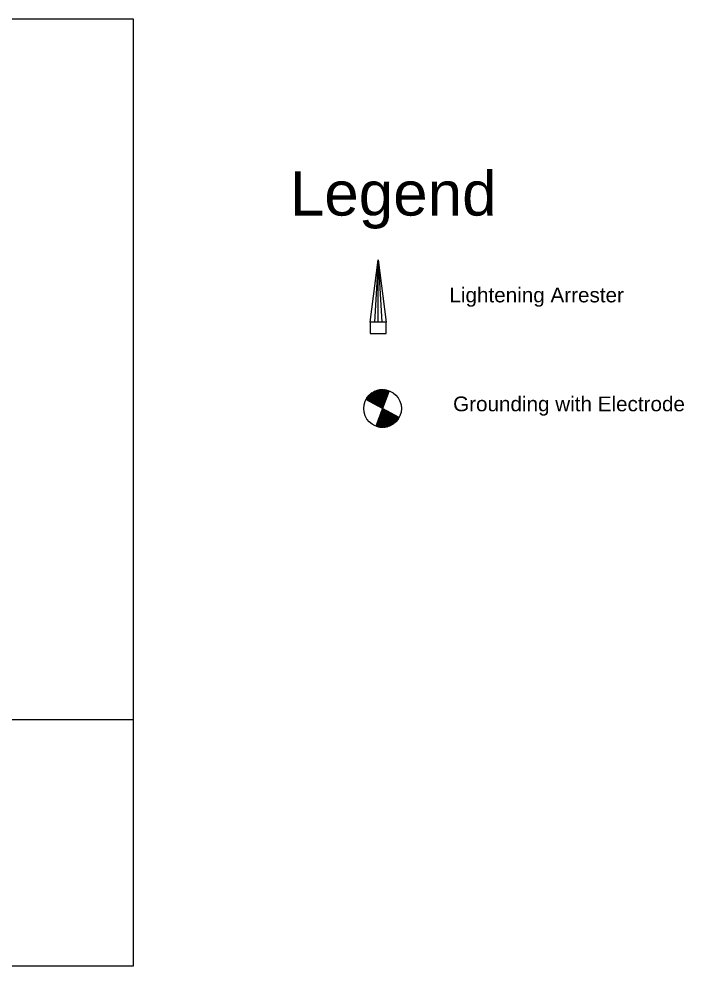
# Model space of a CAD drawing. Header units: inches. Extents: x 110 to 3347, y 451 to 1990.
# Drawn here: x 2267 to 3347, y 451 to 1990 of the extents above; entities that cross this region are included whole.
import ezdxf

# ---------------------------------------------------------------- set-up
doc = ezdxf.new("R2010")
doc.units = ezdxf.units.IN
doc.header["$MEASUREMENT"] = 0
doc.layers.add('PDF_0', color=7, linetype='Continuous')
doc.layers.add('PDF_Text', color=7, linetype='Continuous')
doc.styles.add('PDF Arial', font='arial.ttf')

msp = doc.modelspace()

# ---------------------------------------------------------------- linework, layer by layer
at = {"layer": 'PDF_0', "lineweight": 25}
for points in [[(110.1, 1989.6), (2452.9, 1989.6), (2452.9, 451.2), (110.1, 451.2)], [(2837.5, 1478.6), (2863.5, 1478.6), (2863.5, 1497.2), (2837.5, 1497.2)]]:
    msp.add_lwpolyline(points, close=True, dxfattribs=at)
for points in [[(2850.7, 1497.2), (2850.7, 1598.1), (2863.5, 1497.2), (2837.5, 1497.2), (2850.7, 1598.1), (2844.4, 1497.2)], [(2850.7, 1598.1), (2856.6, 1497.2)], [(2868.4, 1385.5), (2857.6, 1356.6), (2830.6, 1371.3), (2842.9, 1384)], [(2843.9, 1384.5), (2831.1, 1371.3), (2844.8, 1385)], [(2831.6, 1370.8), (2845.8, 1385.5)], [(2832.1, 1370.3), (2847.8, 1386)], [(2832.1, 1370.8), (2846.8, 1385.5)], [(2832.6, 1370.3), (2848.3, 1386)], [(2833.1, 1370.3), (2849.3, 1386.5)], [(2833.1, 1369.8), (2849.7, 1386.5)], [(2833.6, 1369.8), (2850.7, 1387)], [(2834.1, 1369.8), (2851.2, 1387)], [(2852.2, 1387), (2834.6, 1369.3), (2852.7, 1387)], [(2835, 1368.9), (2853.2, 1387.5)], [(2853.7, 1387.5), (2835.5, 1368.9), (2854.6, 1387.5)], [(2836, 1368.4), (2855.1, 1387.5)], [(2855.6, 1387.5), (2836.5, 1368.4), (2856.1, 1387.5)], [(2837, 1367.9), (2856.6, 1387.5)], [(2837.5, 1367.9), (2857.1, 1387.5)], [(2857.6, 1387.5), (2838, 1367.4), (2858.1, 1387.5)], [(2838.5, 1367.4), (2858.6, 1387.5)], [(2859.5, 1387.5), (2839, 1366.9), (2860, 1387.5)], [(2839.5, 1366.4), (2860.5, 1387.5)], [(2839.9, 1366.4), (2861, 1387.5), (2839.9, 1366.4)], [(2840.4, 1365.9), (2861.5, 1387.5)], [(2840.9, 1365.9), (2862, 1387)], [(2841.4, 1365.9), (2862.5, 1387)], [(2841.4, 1365.4), (2863, 1387)], [(2841.9, 1365.4), (2863.5, 1387)], [(2864, 1387), (2842.4, 1364.9), (2864.4, 1387)], [(2842.9, 1364.9), (2864.9, 1386.5)], [(2865.4, 1386.5), (2843.4, 1364.4), (2865.9, 1386.5), (2843.9, 1364)], [(2844.4, 1364), (2866.4, 1386)], [(2844.8, 1364), (2866.9, 1386)], [(2844.8, 1363.5), (2867.4, 1386)], [(2845.3, 1363.5), (2867.9, 1386)], [(2845.8, 1363.5), (2867.9, 1385.5)], [(2845.8, 1363), (2868.4, 1385)], [(2846.3, 1363), (2867.9, 1384.5)], [(2831.1, 1372.3), (2841.9, 1383.1)], [(2832.1, 1373.8), (2840.4, 1382.6)], [(2833.6, 1375.7), (2838.5, 1381.1)], [(2867.4, 1383.6), (2846.8, 1362.5), (2867.4, 1382.6)], [(2847.3, 1362.5), (2866.9, 1381.6)], [(2847.8, 1362), (2866.4, 1381.1)], [(2866.4, 1380.1), (2848.3, 1362), (2865.9, 1379.1)], [(2848.8, 1361.5), (2865.4, 1378.7)], [(2849.3, 1361.5), (2865.4, 1377.7)], [(2849.3, 1361), (2864.9, 1376.7)], [(2849.7, 1361), (2864.4, 1375.7)], [(2850.2, 1361), (2864.4, 1375.2)], [(2850.2, 1360.5), (2864, 1374.2)], [(2850.7, 1360.5), (2863.5, 1373.3)], [(2851.2, 1360), (2863.5, 1372.3)], [(2863, 1371.8), (2851.7, 1360), (2863, 1370.8)], [(2852.2, 1359.5), (2862.5, 1369.8)], [(2872.3, 1329.7), (2884.5, 1342.4), (2857.6, 1356.6), (2846.8, 1328.2), (2869.3, 1350.2)], [(2862, 1368.9), (2852.7, 1359.5), (2862, 1368.4)], [(2852.7, 1343.9), (2863, 1354.2)], [(2853.2, 1359.1), (2861.5, 1367.4)], [(2853.2, 1345.3), (2862, 1354.2)], [(2853.2, 1344.4), (2862.5, 1354.2)], [(2853.7, 1359.1), (2861, 1366.4)], [(2853.7, 1358.6), (2861, 1365.9)], [(2853.7, 1347.3), (2861.5, 1354.6)], [(2853.7, 1346.3), (2862, 1354.6)], [(2854.2, 1358.6), (2860.5, 1364.9)], [(2854.2, 1347.8), (2861, 1354.6)], [(2854.6, 1358.6), (2860, 1364)], [(2854.6, 1349.8), (2860.5, 1355.1)], [(2854.6, 1348.8), (2861, 1355.1)], [(2860, 1363), (2855.1, 1358.1), (2859.5, 1362.5)], [(2855.1, 1350.2), (2860, 1355.6)], [(2855.6, 1358.1), (2859.1, 1361.5)], [(2855.6, 1352.2), (2859.5, 1355.6), (2855.6, 1351.2)], [(2859.1, 1360.5), (2856.1, 1357.6), (2858.6, 1359.5)], [(2856.1, 1353.2), (2859.1, 1356.1)], [(2856.6, 1357.1), (2858.1, 1359.1)], [(2856.6, 1354.6), (2858.6, 1356.1), (2856.6, 1353.7)], [(2858.1, 1358.1), (2857.1, 1357.1), (2857.6, 1357.1)], [(2857.1, 1356.1), (2857.6, 1356.6)], [(2857.1, 1355.6), (2858.1, 1356.6)], [(2847.3, 1329.2), (2868.9, 1350.7), (2846.8, 1328.7)], [(2847.3, 1327.7), (2869.8, 1350.2)], [(2848.3, 1332.1), (2867.9, 1351.2), (2847.8, 1331.1)], [(2847.8, 1330.2), (2868.4, 1350.7)], [(2847.8, 1327.7), (2870.3, 1350.2)], [(2848.3, 1327.7), (2870.3, 1349.8)], [(2848.8, 1333.6), (2866.9, 1351.7)], [(2848.8, 1332.6), (2867.4, 1351.7)], [(2870.8, 1349.8), (2848.8, 1327.2), (2871.3, 1349.3), (2849.3, 1327.2)], [(2849.3, 1335.1), (2866.4, 1352.2)], [(2849.3, 1334.6), (2866.4, 1351.7)], [(2849.7, 1336), (2865.9, 1352.2)], [(2849.7, 1327.2), (2871.8, 1349.3)], [(2850.2, 1338), (2865.4, 1352.7), (2850.2, 1337)], [(2850.2, 1326.7), (2872.3, 1348.8), (2850.7, 1326.7)], [(2850.7, 1338.5), (2864.9, 1352.7)], [(2851.2, 1340.4), (2864.4, 1353.2), (2851.2, 1339.5)], [(2851.2, 1326.7), (2872.8, 1348.8)], [(2851.7, 1341.4), (2864, 1353.2)], [(2873.3, 1348.3), (2851.7, 1326.7), (2873.8, 1348.3)], [(2852.2, 1342.9), (2863, 1353.7)], [(2852.2, 1341.9), (2863.5, 1353.7)], [(2852.2, 1326.7), (2873.8, 1347.8)], [(2852.7, 1326.2), (2874.2, 1347.8)], [(2853.2, 1326.2), (2874.7, 1347.8)], [(2853.7, 1326.2), (2874.7, 1347.3)], [(2854.2, 1326.2), (2875.2, 1347.3)], [(2854.6, 1326.2), (2875.7, 1347.3)], [(2855.1, 1326.2), (2875.7, 1346.8)], [(2855.6, 1326.2), (2876.2, 1346.8)], [(2856.1, 1326.2), (2876.7, 1346.3)], [(2856.6, 1326.2), (2877.2, 1346.3), (2857.1, 1326.2)], [(2857.6, 1326.2), (2877.7, 1345.8)], [(2858.6, 1326.2), (2878.2, 1345.8)], [(2859.1, 1326.2), (2878.2, 1345.3)], [(2859.5, 1326.2), (2878.7, 1345.3)], [(2860, 1326.2), (2879.1, 1345.3)], [(2860.5, 1326.2), (2879.1, 1344.9)], [(2861, 1326.2), (2879.6, 1344.9)], [(2862, 1326.2), (2880.1, 1344.9)], [(2862.5, 1326.7), (2880.6, 1344.4), (2863, 1326.7)], [(2864, 1326.7), (2881.1, 1343.9)], [(2864.4, 1326.7), (2881.6, 1343.9), (2864.9, 1327.2)], [(2865.9, 1327.2), (2882.1, 1343.4)], [(2866.4, 1327.7), (2882.6, 1343.4)], [(2867.4, 1327.7), (2883.1, 1343.4)], [(2868.4, 1328.2), (2883.1, 1342.9)], [(2868.9, 1328.2), (2883.6, 1342.9)], [(2869.8, 1328.7), (2884, 1342.4), (2870.8, 1329.2)], [(2873.3, 1330.6), (2884, 1340.9)], [(2874.7, 1331.6), (2883.1, 1339.5)], [(2876.7, 1333.1), (2881.6, 1337.5)], [(110.1, 851.5), (2452.9, 851.5)]]:
    msp.add_lwpolyline(points, dxfattribs=at)
msp.add_circle((2857.8, 1356.9), 30.6, dxfattribs=at)

# ---------------------------------------------------------------- texts
at = {"layer": 'PDF_Text', "attachment_point": 7, "style": 'PDF Arial'}
for s, insert, char_height in [('Legend', (2707.2, 1648.5), 72), ('Lightening Arrester', (2966.3, 1522), 23.998), ('Grounding with Electrode', (2972.2, 1345.1), 23.998)]:
    msp.add_mtext(s, dxfattribs=dict(at, insert=insert, char_height=char_height))

doc.saveas('drawing.dxf')
